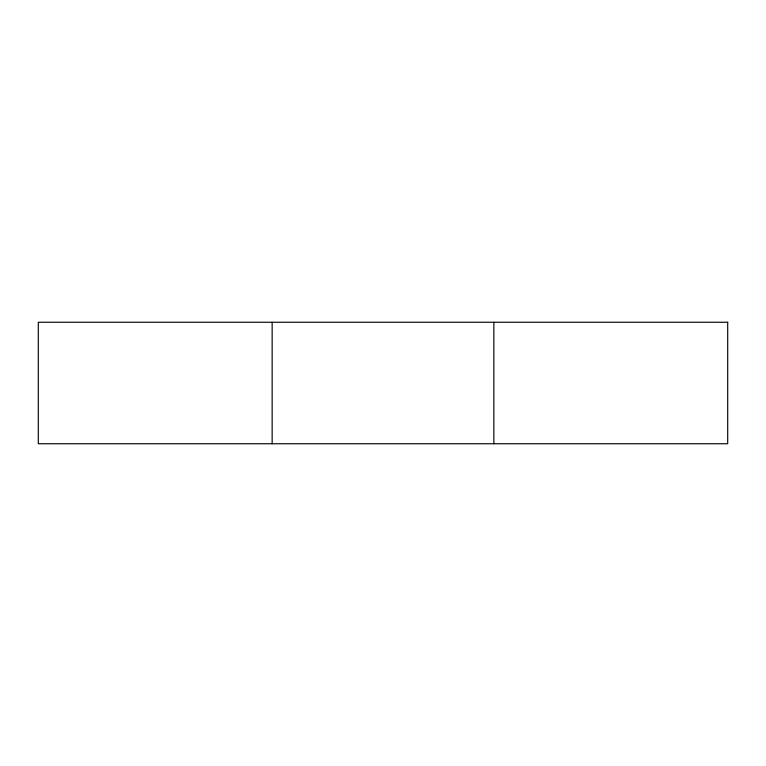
<?xml version="1.0" encoding="UTF-8"?>
<svg xmlns="http://www.w3.org/2000/svg" width="766" height="766" viewBox="0 0 766 766"><rect width="100%" height="100%" fill="white"/><g stroke="black" fill="none" stroke-linecap="round" stroke-linejoin="round"><path stroke-width="1.15" d="M493.85 322.256L493.85 443.744M272.15 322.256L272.15 443.744M727.7 322.256L38.3 322.256L38.3 443.744L727.7 443.744L727.7 322.256"/></g></svg>
